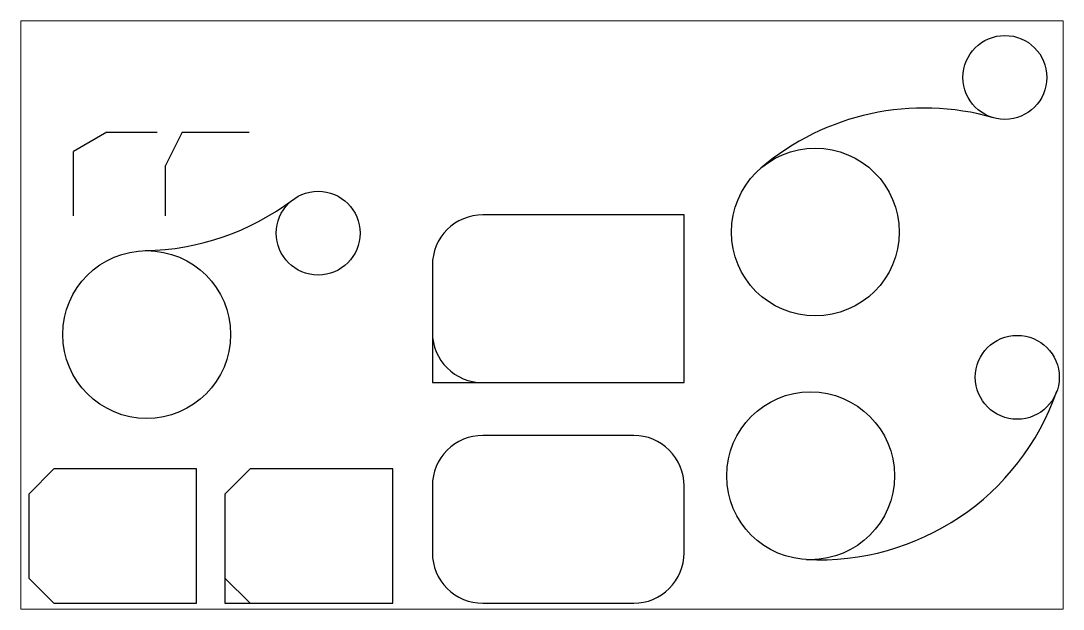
# Paper-space layout 'Лист2' of a CAD drawing. Header units: millimetres. Extents: x 25 to 231, y 40 to 157.
# The model-space entities are those that its viewports show. They can reach past a viewport. Long polylines and large blocks are cut down to what shows.
import ezdxf

# ---------------------------------------------------------------- set-up
doc = ezdxf.new("R2010")
doc.units = ezdxf.units.MM
doc.layers.add('Контур', color=7, linetype='Continuous', lineweight=30)
doc.layers.add('Штриховка и градиент', color=7, linetype='Continuous')

msp = doc.modelspace()

# ---------------------------------------------------------------- linework, layer by layer
at = {"layer": 'Контур'}
for p, q in [((46.57, 280.83), (26.57, 269.29)), ((46.57, 280.83), (76.57, 280.83)), ((91.4, 280.83), (81.4, 260.83)), ((91.4, 280.83), (131.4, 280.83)), ((26.57, 230.83), (26.57, 269.29)), ((81.4, 230.83), (81.4, 260.83)), ((116.88, 15), (131.88, 0))]:
    msp.add_line(p, q, dxfattribs=at)
for points in [[(240.5, 131.45), (390.5, 131.45), (390.5, 231.45), (270.5, 231.45, 0.414214), (240.5, 201.45)], [(270.5, 0), (360.5, 0, 0.414214), (390.5, 30), (390.5, 70, 0.414214), (360.5, 100), (270.5, 100, 0.414214), (240.5, 70), (240.5, 30, 0.414214)]]:
    msp.add_lwpolyline(points, format="xyb", close=True, dxfattribs=at)
for points in [[(15, 0), (100, 0), (100, 80), (15, 80), (0, 65), (0, 15)], [(116.88, 0), (216.88, 0), (216.88, 80), (131.88, 80), (116.88, 65)]]:
    msp.add_lwpolyline(points, close=True, dxfattribs=at)
for centre, radius in [((581.7, 313.37), 25), ((468.72, 221.23), 50), ((172.42, 220.55), 25), ((70.26, 160.12), 50), ((589.08, 134.63), 25), ((465.9, 75.95), 50)]:
    msp.add_circle(centre, radius, dxfattribs=at)
for centre, radius, start, end in [((533.58, 145.12), 150, 74.03761, 130.43661), ((66.8, 360.09), 150, 270.99234, 307.12224), ((270.5, 161.45), 30, 180, 270), ((471.05, 175.81), 150, 267.04681, 340.76477)]:
    msp.add_arc(centre, radius, start, end, dxfattribs=at)

psp = doc.layouts.new('Лист2')

# ---------------------------------------------------------------- viewports
at = {"layer": 'Штриховка и градиент'}
psp.add_viewport(center=(128.11, 98.36), size=(206.39, 116.4988), view_center_point=(305.85, 171.77), view_height=350.629, dxfattribs=at)

doc.saveas('drawing.dxf')
